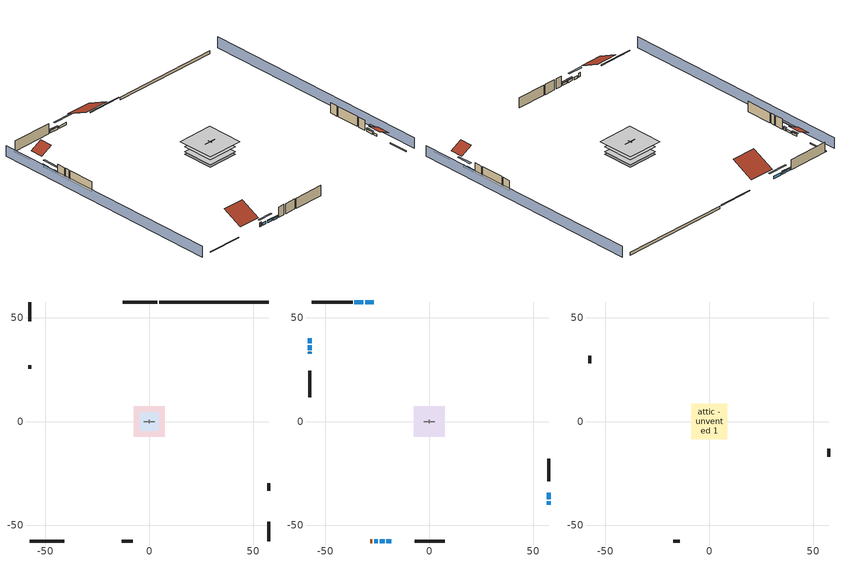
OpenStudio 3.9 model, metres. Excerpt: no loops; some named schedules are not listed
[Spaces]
garage 1
 floor foundation (Slab1 construction): -4.48,-4.48 -4.48,4.48 4.48,4.48 4.48,-4.48 z0
 wall outside (Wall1 construction): 57.49,-33.36 57.49,-29.7 z0.3:5.18
 wall outside (Wall2 construction): -13.31,-57.49 -7.83,-57.49 z0.3:5.18
 wall outside (Wall12 construction): -57.49,27.11 -57.49,25.28 z0.3:5.18
 wall to conditioned space 1 (Wall5 construction Reversed): 2.74,0 -2.74,0 z0.3:5.18
 wall to conditioned space 1 (Wall6 construction Reversed): 0,0.91 0,-0.91 z0.3:5.18
crawlspace - vented 1
 floor foundation (Slab2 construction): -7.41,-7.41 -7.41,7.41 7.41,7.41 7.41,-7.41 z-0.91
 wall outside (RimJoist1 construction): 3.96,57.49 -12.72,57.49 z0.3:0.61
 wall outside (RimJoist2 construction): 57.49,-57.49 57.49,-48.23 z0.3:0.61
 wall outside (RimJoist3 construction): -57.49,-57.49 -40.82,-57.49 z0.3:0.61
 wall outside (RimJoist4 construction): -57.49,57.49 -57.49,48.23 z0.3:0.61
 wall foundation (FoundationWall1 construction): 57.49,57.49 4.88,57.49 z-0.91:0.3
conditioned space 1
 floor to crawlspace - vented 1 (Floor1 construction): -7.41,-7.41 -7.41,7.41 7.41,7.41 7.41,-7.41 z0.3
 floor to garage 1 (Floor2 construction): -4.48,-4.48 -4.48,4.48 4.48,4.48 4.48,-4.48 z0.3
 floor adiabatic (AdiabaticFloorConstruction): -7.41,-7.41 -7.41,7.41 7.41,7.41 7.41,-7.41 z2.74
 wall outside (Wall3 construction): -36.9,57.49 -56.56,57.49 z0.3:5.18
 wall outside (Wall4 construction): 57.49,-28.77 57.49,-17.84 z0.3:5.18
 wall outside (Wall7 construction): -6.9,-57.49 7.4,-57.49 z0.3:5.18
 wall outside (Wall8 construction): -57.49,24.35 -57.49,11.76 z0.3:5.18
 wall outside (AdiabaticWallConstruction): -26.62,57.49 -30.83,57.49 / -31.76,57.49 -35.97,57.49 z0.3:1.43; 57.49,-40.1 57.49,-38.43 / -57.49,36.77 -57.49,34.36 / -57.49,40.1 -57.49,37.7 z0.3:1.4; 57.49,-37.51 57.49,-34.28 / -23.85,-57.49 -21.52,-57.49 z0.3:1.37; -26.56,-57.49 -24.78,-57.49 z0.3:1.52; -20.59,-57.49 -18.26,-57.49 / -57.49,33.44 -57.49,32.66 z0.3:1.34
 wall outside (AdiabaticWallConstruction 1): -28.41,-57.49 -27.49,-57.49 z0.3:2.34
 window (WindowConstruction): -26.62,57.49 -30.83,57.49 z0.3:1.43
 window (WindowConstruction 1): -31.76,57.49 -35.97,57.49 z0.3:1.43
 window (WindowConstruction 2): 57.49,-40.1 57.49,-38.44 z0.3:1.4
 window (WindowConstruction 3): 57.49,-37.51 57.49,-34.28 z0.3:1.37
 window (WindowConstruction 4): -26.56,-57.49 -24.78,-57.49 z0.3:1.52
 window (WindowConstruction 5): -23.85,-57.49 -21.52,-57.49 z0.3:1.37
 window (WindowConstruction 6): -20.59,-57.49 -18.26,-57.49 z0.3:1.34
 window (WindowConstruction 7): -57.49,36.77 -57.49,34.37 z0.3:1.4
 window (WindowConstruction 8): -57.49,33.44 -57.49,32.67 z0.3:1.34
 window (WindowConstruction 9): -57.49,40.1 -57.49,37.7 z0.3:1.4
 door (Door): -28.41,-57.49 -27.49,-57.49 z0.3:2.34
 ceiling adiabatic (AdiabaticFloorConstruction): 7.41,-7.41 7.41,7.41 -7.41,7.41 -7.41,-7.41 z2.74
attic - unvented 1
 floor to conditioned space 1 (Floor3 construction Reversed): -8.66,-8.66 -8.66,8.66 8.66,8.66 8.66,-8.66 z5.18
 wall outside (Wall9 construction): 57.49,-16.91 57.49,-13.22 z0.3:5.18
 wall outside (Wall10 construction): -57.49,31.74 -57.49,28.04 z0.3:5.18
 wall outside (Wall11 construction): -17.33,-57.49 -14.24,-57.49 z0.3:5.18
 roof outside (Roof1 construction): -25.69,57.49,5.18 -25.69,46.72,10.57 -13.65,46.72,10.57 -13.65,57.49,5.18
 roof outside (Roof2 construction): 57.49,-41.03,5.18 51.89,-41.03,7.98 51.89,-47.3,7.98 57.49,-47.3,5.18
 roof outside (Roof3 construction): -57.49,41.03,5.18 -51.89,41.03,7.98 -51.89,47.3,7.98 -57.49,47.3,5.18
 roof outside (Roof4 construction): -29.34,-57.49,5.18 -29.34,-48.05,9.9 -39.89,-48.05,9.9 -39.89,-57.49,5.18
shading: -62.07,57.49 -62.07,-57.49 / 62.07,-57.49 62.07,57.49 z0:5.18; -33.57,57.49 -23.88,57.49 -23.88,58.1 -33.57,58.1 z4.18; -36.27,57.49 -31.45,57.49 -31.45,58.1 -36.27,58.1 z1.74; 57.49,-35.69 57.49,-42.85 58.1,-42.85 58.1,-35.69 z4.15; 57.49,-33.98 57.49,-37.81 58.1,-37.81 58.1,-33.98 z1.68; -22.04,-57.49 -29.31,-57.49 -29.31,-58.1 -22.04,-58.1 z4.27; -21.21,-57.49 -24.16,-57.49 -24.16,-58.1 -21.21,-58.1 z1.68; -17.95,-57.49 -20.89,-57.49 -20.89,-58.1 -17.95,-58.1 z1.65; -57.49,31.62 -57.49,39.51 -58.1,39.51 -58.1,31.62 z4.15; -57.49,32.36 -57.49,33.74 -58.1,33.74 -58.1,32.36 z1.65; -57.49,37.39 -57.49,40.41 -58.1,40.41 -58.1,37.39 z1.71
[Site]
Portland Intl Arpt_OR: Latitude {deg}=45.59; Longitude {deg}=-122.6; Time Zone {hr}=-8; Elevation {m}=33; Terrain=Suburbs; Keep Site Location Information=Yes
[Site:GroundTemperature:Shallow]
10.2558, 8.96328, 8.85977, 9.47314, 11.9355, 14.3863, 16.5111, 17.8571, 17.9714, 16.8767, 14.8061, 12.4304
[Site:WaterMainsTemperature]
Calculation Method=Schedule; Temperature Schedule=mains temperature schedule
[Building]
Building 1
[Material] Roughness=Rough
Name | Thickness {m} | Conductivity {W/m-K} | Density {kg/m3} | Specific Heat {J/kg-K} | Thermal Absorptance | Solar Absorptance | Visible Absorptance
asphalt or fiberglass shingles | 0.00635 | 0.162714 | 1121.4 | 1465.45 | 0.9 | 0.85 | 0.85
roof rigid ins | 0.00281632 | 0.029427 | 32.04 | 1214.23 | 0.9 | 0.7 | 0.7
osb sheathing 0.5 in. | 0.0127 | 0.115458 | 512.64 | 1214.23 | 0.9 | 0.6 | 0.6
wood siding | 0.0254 | 0.102417 | 544.68 | 1172.36 | 0.9 | 0.85 | 0.85
osb sheathing 0.5 in. 1 | 0.0127 | 0.115458 | 512.64 | 1214.23 | 0.9 | 0.7 | 0.7
wall stud and cavity | 0.1397 | 0.727959 | 139.0536 | 1170.24 | 0.9 | 0.6 | 0.6
wall rigid ins; floor rigid ins | 0.051816 | 0.029427 | 32.04 | 1214.23 | 0.9 | 0.7 | 0.7
wall stud and cavity 1 | 0.1397 | 0.230639 | 139.0536 | 1170.24 | 0.9 | 0.7 | 0.7
gypsum board | 0.0127 | 0.160291 | 801 | 837.4 | 0.9 | 0.6 | 0.6
wall rigid ins 1; wall rigid ins 2 | 0.051816 | 0.029427 | 32.04 | 1214.23
wall stud and cavity 2 | 0.1397 | 0.181744 | 139.0536 | 1170.24 | 0.9 | 0.7 | 0.7
rim joist stud and cavity | 0.0508 | 0.178688 | 50.32683 | 1063.81 | 0.9 | 0.6 | 0.6
floor stud and cavity | 0.1397 | 0.0972396 | 92.3553 | 1139.71 | 0.9 | 0.7 | 0.7
osb sheathing 0.75 in. | 0.01905 | 0.115458 | 512.64 | 1214.23 | 0.9 | 0.7 | 0.7
floor covering | 0.0127 | 0.0433444 | 54.468 | 1339.84 | 0.9 | 0.6 | 0.6
ceiling loosefill ins | 0.254 | 0.0480833 | 16.02 | 1046.75 | 0.9 | 0.7 | 0.7
ceiling stud and cavity | 0.1397 | 0.104117 | 65.682 | 1177.47 | 0.9 | 0.7 | 0.7
concrete 4.0 in. | 0.1016 | 1.803125 | 2242.8 | 837.4 | 0.9 | 0.7 | 0.7
concrete 8.0 in. | 0.2032 | 1.803125 | 2242.8 | 837.4 | 0.9 | 0.7 | 0.7
soil 0.5 in. | 0.0127 | 1.9041 | 1842.3 | 418.7 | 0.9 | 0.7 | 0.7
wood siding 1; wood siding 2 | 0.0254 | 0.102417 | 544.68 | 1172.36
wall rigid ins 3; floor rigid ins 1 | 0.512978 | 0.029427 | 32.04 | 1214.23 | 0.9 | 0.7 | 0.7
wall stud and cavity 3 | 0.0889 | 0.380278 | 52.3479 | 1209.89 | 0.9 | 0.7 | 0.7
door material | 0.04445 | 0.0612267 | 512.64 | 1214.23 | 0.9 | 0.7 | 0.7
floor stud and cavity 1 | 0.1397 | 1.75129 | 37.0049 | 1207.88 | 0.9 | 0.7 | 0.7
wall stud and cavity 4 | 0.0889 | 0.391764 | 83.0341 | 1211.67 | 0.9 | 0.7 | 0.7
furniture material conditioned space 1; furniture material garage 1 | 0.1524 | 0.115458 | 640.8 | 1214.23 | 0.9 | 0.6 | 0.6
[Construction]
Roof1 construction; Roof2 construction; Roof3 construction; Roof4 construction: asphalt or fiberglass shingles, roof rigid ins, osb sheathing 0.5 in.
Wall1 construction; Wall2 construction; Wall9 construction; Wall10 construction; Wall11 construction; Wall12 construction: wood siding, osb sheathing 0.5 in. 1, wall stud and cavity
Wall3 construction; Wall4 construction: wood siding, wall rigid ins, osb sheathing 0.5 in. 1, wall stud and cavity 1, gypsum board
Wall5 construction Reversed: gypsum board, wall stud and cavity 2, osb sheathing 0.5 in. 1, wall rigid ins 1
Wall6 construction Reversed: gypsum board, wall stud and cavity 2, osb sheathing 0.5 in. 1, wall rigid ins 2
Wall7 construction; Wall8 construction: wood siding, wall rigid ins 2, osb sheathing 0.5 in. 1, wall stud and cavity 1, gypsum board
RimJoist1 construction; RimJoist2 construction; RimJoist3 construction; RimJoist4 construction: wood siding, rim joist stud and cavity
Floor1 construction; Floor2 construction: floor stud and cavity, floor rigid ins, osb sheathing 0.75 in., floor covering
Floor3 construction Reversed: gypsum board, ceiling stud and cavity, ceiling loosefill ins
Slab1 construction: concrete 4.0 in.
FoundationWall1 construction: concrete 8.0 in.
Slab2 construction: soil 0.5 in.
WindowConstruction; WindowConstruction 1; WindowConstruction 2; WindowConstruction 3; WindowConstruction 4; WindowConstruction 5; WindowConstruction 6; WindowConstruction 7; WindowConstruction 8; WindowConstruction 9: WindowMaterial
AdiabaticWallConstruction: wood siding 1, wall rigid ins 3, wall stud and cavity 3, gypsum board
Door: door material
AdiabaticWallConstruction 1: wood siding 2, wall rigid ins 3, wall stud and cavity 3, gypsum board
AdiabaticFloorConstruction: floor stud and cavity 1, floor rigid ins 1, osb sheathing 0.75 in., floor covering
PartitionWallConstruction: gypsum board, wall stud and cavity 4, gypsum board
furniture construction conditioned space 1: furniture material conditioned space 1
furniture construction garage 1: furniture material garage 1
[WindowMaterial:SimpleGlazingSystem]
WindowMaterial: U-Factor {W/m2-K}=2.15764; Solar Heat Gain Coefficient=0.44
[ThermalZone] Multiplier=1; Use Ideal Air Loads=No
Name | Volume {m3} | Thermostat
conditioned space | 1265.65 | conditioned space temperature setpoint
attic - unvented | 386.638
garage | 195.726
crawlspace - vented | 267.481
[Sizing:Zone] Zone Cooling Design Supply Air Temperature Input Method=SupplyAirTemperature; Zone Cooling Design Supply Air Temperature {C}=14; Zone Cooling Design Supply Air Temperature Difference {deltaC}=11.11; Zone Heating Design Supply Air Temperature Input Method=SupplyAirTemperature; Zone Heating Design Supply Air Temperature {C}=40; Zone Heating Design Supply Air Temperature Difference {deltaC}=11.11; Zone Cooling Design Supply Air Humidity Ratio {kg-H2O/kg-air}=0.0085; Zone Heating Design Supply Air Humidity Ratio {kg-H2O/kg-air}=0.008; Cooling Design Air Flow Method=DesignDay; Heating Design Air Flow Method=DesignDay; Account for Dedicated Outdoor Air System=No; Dedicated Outdoor Air System Control Strategy=NeutralSupplyAir; Dedicated Outdoor Air Low Setpoint Temperature for Design {C}=autosize; Dedicated Outdoor Air High Setpoint Temperature for Design {C}=autosize; Zone Load Sizing Method=Sensible Load Only No Latent Load; Zone Latent Cooling Design Supply Air Humidity Ratio Input Method=HumidityRatioDifference; Zone Cooling Design Supply Air Humidity Ratio Difference {kgWater/kgDryAir}=0.005; Zone Latent Heating Design Supply Air Humidity Ratio Input Method=HumidityRatioDifference; Zone Humidification Design Supply Air Humidity Ratio Difference {kgWater/kgDryAir}=0.005; Sizing Option=Coincident
attic - unvented; garage; crawlspace - vented
[Space]
Name | Thermal Zone | Volume {m3}
conditioned space 1 | conditioned space | 1265.65
attic - unvented 1 | attic - unvented | 386.638
garage 1 | garage | 195.726
crawlspace - vented 1 | crawlspace - vented | 267.481
[ThermostatSetpoint:DualSetpoint]
conditioned space temperature setpoint: Heating Setpoint Temperature Schedule=heating setpoint; Cooling Setpoint Temperature Schedule=cooling setpoint; Temperature Difference Between Cutout And Setpoint {deltaC}=0
[Foundation:Kiva] Wall Depth Below Slab {m}=0.2032
Name | Initial Indoor Air Temperature {C} | Wall Height Above Grade {m}
Foundation Kiva 1 | 13.4258 | 0.1016
Foundation Kiva 2 | 8.27769 | 0.3048
[Foundation:Kiva:Settings]
Soil Conductivity {W/m-K}=1.9041; Soil Density {kg/m3}=1842.3; Soil Specific Heat {J/kg-K}=418.7; Ground Solar Absorptivity=0.9; Ground Thermal Absorptivity=0.9; Ground Surface Roughness {m}=0.03; Far-Field Width {m}=40; Deep-Ground Boundary Condition=ZeroFlux; Deep-Ground Depth {m}=40; Minimum Cell Dimension {m}=0.2; Maximum Cell Growth Coefficient=3; Simulation Timestep=Timestep
[SurfaceProperty:ExposedFoundationPerimeter] Exposed Perimeter Calculation Method=TotalExposedPerimeter
Name | Total Exposed Perimeter {m}
Slab1 | 21.9456
Slab2 | 52.60848
[SurfaceProperty:IncidentSolarMultiplier] Incident Solar Multiplier=1; Incident Solar Multiplier Schedule=trans schedule winter=0.85 summer=0.7
Window1; Window2; Window3; Window4; Window5; Window6; Window7; Window8; Window9; Window10
[InternalMass:Definition] Design Level Calculation Method=SurfaceArea
Name | Construction | Surface Area {m2}
partition wall mass | PartitionWallConstruction | 519.049
furniture mass conditioned space 1 | furniture construction conditioned space 1 | 207.62
furniture mass garage 1 | furniture construction garage 1 | 8.02682
[InternalMass] Multiplier=1
Name | Internal Mass Definition | Space or SpaceType
partition wall mass | partition wall mass | conditioned space 1
furniture mass conditioned space 1 | furniture mass conditioned space 1 | conditioned space 1
furniture mass garage 1 | furniture mass garage 1 | garage 1
[EnergyManagementSystem:Sensor]
Name | Output Variable or Output Meter Index Key | Output Variable or Output Meter
water_heater_amb_temp | garage | Zone Mean Air Temperature
water_heater_amb_rh | garage | Zone Air Relative Humidity
water_heater_T_set | water heater setpoint | Schedule Value
out_pb_s |  | Site Outdoor Air Barometric Pressure
out_wt_s |  | Site Outdoor Air Humidity Ratio
site_vw_s |  | Site Wind Speed
cool_season | cooling season schedule | Schedule Value
natural_vent_s | natural vent schedule | Schedule Value
htg_sp_s | heating setpoint | Schedule Value
clg_sp_s | cooling setpoint | Schedule Value
mech_vent_range_fan_0_sch_s | mech vent range fan 0 schedule | Schedule Value
mech_vent_bath_fan_0_sch_s | mech vent bath fan 0 schedule | Schedule Value
clothes_dryer_exhaust_0_sch_s | clothes_dryer | Schedule Value
site_temp | Environment | Site Outdoor Air Drybulb Temperature
discharge_sch_sensor | electric_vehicle_discharging | Schedule Value
charge_sch_sensor | electric_vehicle_charging | Schedule Value
soc_sensor | Vehicle1 li ion | Electric Storage Charge Fraction
htg_load_cond |  | Heating:EnergyTransfer:Zone:CONDITIONED SPACE
clg_load_cond |  | Cooling:EnergyTransfer:Zone:CONDITIONED SPACE
s_conv | Floor1 | Surface Inside Face Convection Heat Gain Energy
s_ig | Floor1 | Surface Inside Face Internal Gains Radiation Heat Gain Energy
s_sol | Floor1 | Surface Inside Face Solar Radiation Heat Gain Energy
s_lgt | Floor1 | Surface Inside Face Lights Radiation Heat Gain Energy
s_surf | Floor1 | Surface Inside Face Net Surface Thermal Radiation Heat Gain Energy
s_conv_1 | Floor2 | Surface Inside Face Convection Heat Gain Energy
s_ig_1 | Floor2 | Surface Inside Face Internal Gains Radiation Heat Gain Energy
s_sol_1 | Floor2 | Surface Inside Face Solar Radiation Heat Gain Energy
s_lgt_1 | Floor2 | Surface Inside Face Lights Radiation Heat Gain Energy
s_surf_1 | Floor2 | Surface Inside Face Net Surface Thermal Radiation Heat Gain Energy
s_conv_2 | Floor3 | Surface Inside Face Convection Heat Gain Energy
s_ig_2 | Floor3 | Surface Inside Face Internal Gains Radiation Heat Gain Energy
s_sol_2 | Floor3 | Surface Inside Face Solar Radiation Heat Gain Energy
s_lgt_2 | Floor3 | Surface Inside Face Lights Radiation Heat Gain Energy
s_surf_2 | Floor3 | Surface Inside Face Net Surface Thermal Radiation Heat Gain Energy
s_conv_3 | inferred conditioned ceiling | Surface Inside Face Convection Heat Gain Energy
s_ig_3 | inferred conditioned ceiling | Surface Inside Face Internal Gains Radiation Heat Gain Energy
s_sol_3 | inferred conditioned ceiling | Surface Inside Face Solar Radiation Heat Gain Energy
s_lgt_3 | inferred conditioned ceiling | Surface Inside Face Lights Radiation Heat Gain Energy
s_surf_3 | inferred conditioned ceiling | Surface Inside Face Net Surface Thermal Radiation Heat Gain Energy
s_conv_4 | inferred conditioned floor | Surface Inside Face Convection Heat Gain Energy
s_ig_4 | inferred conditioned floor | Surface Inside Face Internal Gains Radiation Heat Gain Energy
s_sol_4 | inferred conditioned floor | Surface Inside Face Solar Radiation Heat Gain Energy
s_lgt_4 | inferred conditioned floor | Surface Inside Face Lights Radiation Heat Gain Energy
s_surf_4 | inferred conditioned floor | Surface Inside Face Net Surface Thermal Radiation Heat Gain Energy
ss_sol | Door1 | Surface Inside Face Solar Radiation Heat Gain Energy
ss_lgt | Door1 | Surface Inside Face Lights Radiation Heat Gain Energy
ss_conv | Door1 | Surface Inside Face Convection Heat Gain Energy
ss_ig | Door1 | Surface Inside Face Internal Gains Radiation Heat Gain Energy
ss_surf | Door1 | Surface Inside Face Net Surface Thermal Radiation Heat Gain Energy
ss_conv_1 | Window1 | Surface Inside Face Convection Heat Gain Energy
ss_ig_1 | Window1 | Surface Inside Face Internal Gains Radiation Heat Gain Energy
ss_surf_1 | Window1 | Surface Inside Face Net Surface Thermal Radiation Heat Gain Energy
ss_trans_in | Window1 | Surface Window Transmitted Solar Radiation Rate
ss_back_out | Window1 | Surface Window Shortwave from Zone Back Out Window Heat Transfer Rate
ss_trans_out | Window1 | Surface Inside Face Initial Transmitted Diffuse Transmitted Out Window Solar Radiation Rate
ss_conv_2 | Window10 | Surface Inside Face Convection Heat Gain Energy
ss_ig_2 | Window10 | Surface Inside Face Internal Gains Radiation Heat Gain Energy
ss_surf_2 | Window10 | Surface Inside Face Net Surface Thermal Radiation Heat Gain Energy
ss_trans_in_1 | Window10 | Surface Window Transmitted Solar Radiation Rate
ss_back_out_1 | Window10 | Surface Window Shortwave from Zone Back Out Window Heat Transfer Rate
ss_trans_out_1 | Window10 | Surface Inside Face Initial Transmitted Diffuse Transmitted Out Window Solar Radiation Rate
ss_conv_3 | Window2 | Surface Inside Face Convection Heat Gain Energy
ss_ig_3 | Window2 | Surface Inside Face Internal Gains Radiation Heat Gain Energy
ss_surf_3 | Window2 | Surface Inside Face Net Surface Thermal Radiation Heat Gain Energy
ss_trans_in_2 | Window2 | Surface Window Transmitted Solar Radiation Rate
ss_back_out_2 | Window2 | Surface Window Shortwave from Zone Back Out Window Heat Transfer Rate
ss_trans_out_2 | Window2 | Surface Inside Face Initial Transmitted Diffuse Transmitted Out Window Solar Radiation Rate
ss_conv_4 | Window3 | Surface Inside Face Convection Heat Gain Energy
ss_ig_4 | Window3 | Surface Inside Face Internal Gains Radiation Heat Gain Energy
ss_surf_4 | Window3 | Surface Inside Face Net Surface Thermal Radiation Heat Gain Energy
ss_trans_in_3 | Window3 | Surface Window Transmitted Solar Radiation Rate
ss_back_out_3 | Window3 | Surface Window Shortwave from Zone Back Out Window Heat Transfer Rate
ss_trans_out_3 | Window3 | Surface Inside Face Initial Transmitted Diffuse Transmitted Out Window Solar Radiation Rate
ss_conv_5 | Window4 | Surface Inside Face Convection Heat Gain Energy
ss_ig_5 | Window4 | Surface Inside Face Internal Gains Radiation Heat Gain Energy
ss_surf_5 | Window4 | Surface Inside Face Net Surface Thermal Radiation Heat Gain Energy
ss_trans_in_4 | Window4 | Surface Window Transmitted Solar Radiation Rate
ss_back_out_4 | Window4 | Surface Window Shortwave from Zone Back Out Window Heat Transfer Rate
ss_trans_out_4 | Window4 | Surface Inside Face Initial Transmitted Diffuse Transmitted Out Window Solar Radiation Rate
ss_conv_6 | Window5 | Surface Inside Face Convection Heat Gain Energy
ss_ig_6 | Window5 | Surface Inside Face Internal Gains Radiation Heat Gain Energy
ss_surf_6 | Window5 | Surface Inside Face Net Surface Thermal Radiation Heat Gain Energy
ss_trans_in_5 | Window5 | Surface Window Transmitted Solar Radiation Rate
ss_back_out_5 | Window5 | Surface Window Shortwave from Zone Back Out Window Heat Transfer Rate
ss_trans_out_5 | Window5 | Surface Inside Face Initial Transmitted Diffuse Transmitted Out Window Solar Radiation Rate
ss_conv_7 | Window6 | Surface Inside Face Convection Heat Gain Energy
ss_ig_7 | Window6 | Surface Inside Face Internal Gains Radiation Heat Gain Energy
ss_surf_7 | Window6 | Surface Inside Face Net Surface Thermal Radiation Heat Gain Energy
[ElectricEquipment:Definition] Design Level Calculation Method=EquipmentLevel
Name | Design Level {W} | Fraction Latent | Fraction Radiant | Fraction Lost
ceiling fan | 17.4829 | 0 | 0.558 | 0
clothes washer | 363.245 | 0.03 | 0.162 | 0.7
clothes dryer | 11476.2 | 0.015 | 0.081 | 0.85
dishwasher | 1181.55 | 0.3 | 0.18 | 0.4
fridge | 52.0548 | 0 | 0.6 | 0
cooking range | 2150.55 | 0.08 | 0.432 | 0.2
misc tv | 260.886 | 0 | 0.6 | 0
misc plug loads | 254.676 | 0.021 | 0.558 | 0.049
whole house fan; mech vent house fan | 0 | 0 | 0 | 1
mech vent house fan cfis | 0 | 0 | 0 | 0
mech vent range fan 0 | 30 | 0 | 0 | 1
mech vent bath fan 0 | 45 | 0 | 0 | 1
[ElectricEquipment] Space or SpaceType=conditioned space 1
Name | Electric Equipment Definition | Schedule
ceiling fan | ceiling fan | ceiling_fan
clothes washer | clothes washer | clothes_washer
clothes dryer | clothes dryer | clothes_dryer
dishwasher | dishwasher | dishwasher
fridge | fridge | fridge schedule
cooking range | cooking range | cooking_range
misc tv | misc tv | plug_loads_tv
misc plug loads | misc plug loads | plug_loads_other
whole house fan | whole house fan | Always On Discrete
mech vent house fan | mech vent house fan | mech vent house fan schedule
mech vent house fan cfis | mech vent house fan cfis | mech vent house fan cfis schedule
mech vent range fan 0 | mech vent range fan 0 | mech vent range fan 0 schedule
mech vent bath fan 0 | mech vent bath fan 0 | mech vent bath fan 0 schedule
[OtherEquipment:Definition] Design Level Calculation Method=EquipmentLevel
Name | Design Level {W} | Fraction Latent | Fraction Radiant | Fraction Lost
water heater sens; mech vent house fan sensible load | 0 | 0 | 0 | 0
water heater lat; mech vent house fan latent load | 0 | 1 | 0 | 0
water heater energy adjustment1 | 0.01 | 0 | 0 | 1
clothes dryer 2 | 0 | 0.015 | 0.081 | 0.85
cooking range 2 | 0 | 0.08 | 0.432 | 0.2
general water use sensible | -25.2881 | 0 | 0.6 | 0
general water use latent | 25.6591 | 1 | 0 | 0
[OtherEquipment]
Name | Other Equipment Definition | Space or SpaceType | Schedule | Fuel Type
water heater sens | water heater sens | garage 1 | Always On Discrete
water heater lat | water heater lat | garage 1 | Always On Discrete
water heater energy adjustment1 | water heater energy adjustment1 | garage 1 | Always On Discrete | Electricity
clothes dryer 1 | clothes dryer 2 | conditioned space 1 | clothes_dryer | Electricity
cooking range 1 | cooking range 2 | conditioned space 1 | cooking_range | Electricity
general water use sensible | general water use sensible | conditioned space 1 | general water use schedule
general water use latent | general water use latent | conditioned space 1 | general water use schedule
mech vent house fan sensible load | mech vent house fan sensible load | conditioned space 1 | Always On Discrete
mech vent house fan latent load | mech vent house fan latent load | conditioned space 1 | Always On Discrete
[WaterUse:Equipment:Definition]
Name | Peak Flow Rate {m3/s}
clothes washer | 2.06393e-05
dishwasher | 7.62943e-06
[Lights:Definition] Design Level Calculation Method=LightingLevel; Fraction Radiant=0.6; Fraction Visible=0.2; Return Air Fraction=0
Name | Lighting Level {W}
interior lighting | 709.981
garage lighting | 9.16546
[Lights] Fraction Replaceable=1
Name | Lights Definition | Space or SpaceType | Schedule
interior lighting | interior lighting | conditioned space 1 | lighting_interior
garage lighting | garage lighting | garage 1 | lighting_garage
[Exterior:Lights:Definition]
exterior lighting: Design Level {W}=14.5504
[Exterior:Lights]
exterior lighting: Exterior Lights Definition=exterior lighting; Schedule=exterior lighting schedule
[People:Definition]
occupants: Number of People Calculation Method=People; Number of People {people}=1; Fraction Radiant=0.314171; Sensible Heat Fraction=0.56303; Carbon Dioxide Generation Rate {m3/s-W}=0; Enable ASHRAE 55 Comfort Warnings=No; Mean Radiant Temperature Calculation Type=EnclosureAveraged
[People]
occupants: People Definition=occupants; Space or SpaceType=conditioned space 1; Number of People Schedule=occupants; Activity Level Schedule=occupants activity schedule; Multiplier=1
[SpaceInfiltration:DesignFlowRate] Schedule=Always On Discrete
Name | Space or SpaceType | Design Flow Rate Calculation Method | Design Flow Rate {m3/s} | Air Changes per Hour {1/hr} | Constant Term Coefficient | Temperature Term Coefficient | Velocity Term Coefficient | Velocity Squared Term Coefficient
natural vent flow; whole house fan flow; infil flow | conditioned space 1 | Flow/Space | 0
infil crawlspace - vented 1 | crawlspace - vented 1 | AirChanges/Hour |  | 2.6013 | 1 | 0 | 0 | 0
infil attic - unvented 1 | attic - unvented 1 | AirChanges/Hour |  | 0.1 | 1 | 0 | 0 | 0
[ZoneMixing]
whole house fan mix: Zone or Space=attic - unvented; Schedule=Always On Continuous; Design Flow Rate Calculation Method=Flow/Zone; Design Flow Rate {m3/s}=0; Source Zone or Space=conditioned space
[SpaceInfiltration:EffectiveLeakageArea]
infil garage 1: Space or SpaceType=garage 1; Schedule=Always On Discrete; Effective Air Leakage Area {cm2}=122.327; Stack Coefficient=0.000129147; Wind Coefficient=4.64657e-05
